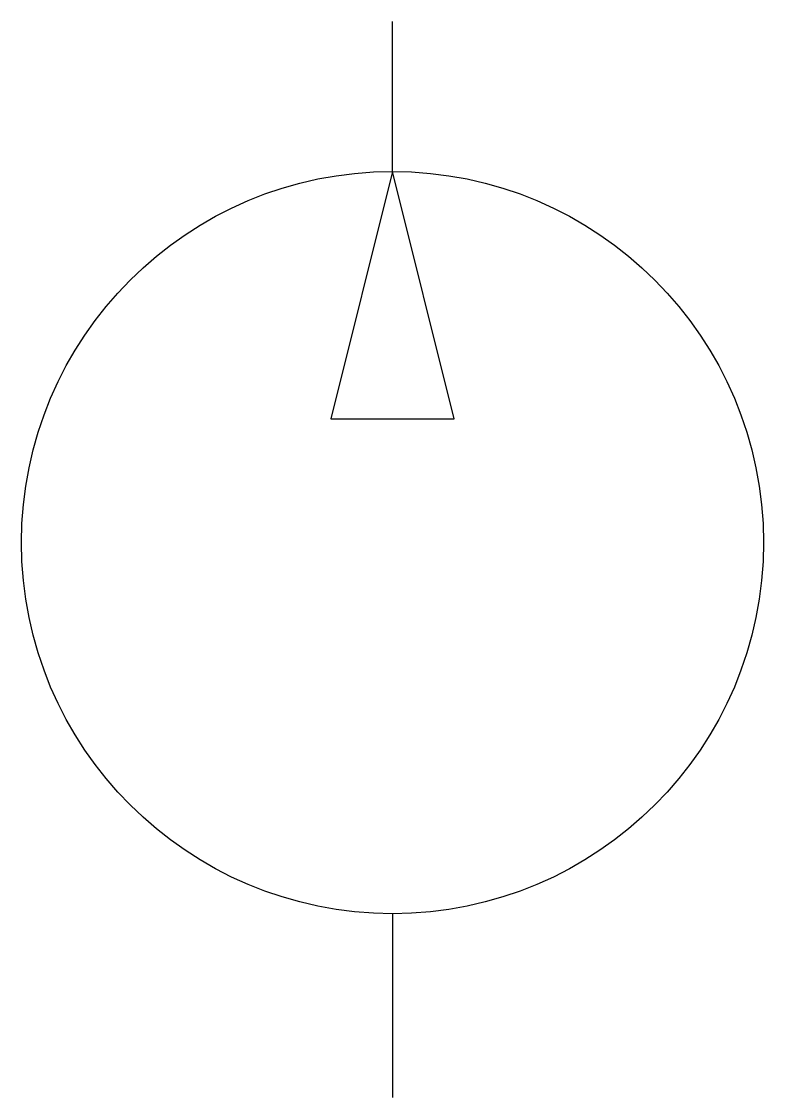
# Model space of a CAD drawing. Header units: metres. Extents: x -7.6 to 7.6, y 0 to 22.1.
import ezdxf

# ---------------------------------------------------------------- set-up
doc = ezdxf.new("R2010")
doc.units = ezdxf.units.M

# ---------------------------------------------------------------- blocks, each defined once
blk = doc.blocks.new('Compressor')
for p, q in [((0, 0), (-0.05, -0.2)), ((0.05, -0.2), (0, 0)), ((-0.05, -0.2), (0.05, -0.2))]:
    blk.add_line(p, q)
blk.add_circle((0, -0.3), 0.3)

msp = doc.modelspace()

# ---------------------------------------------------------------- linework, layer by layer
at = {"color": 0}
for p, q in [((0, 19.014), (0, 22.092)), ((0, 3.774), (0, 0))]:
    msp.add_line(p, q, dxfattribs=at)

# ---------------------------------------------------------------- block references
at = {"color": 0, "xscale": 25.4, "yscale": 25.4, "zscale": 25.4}
msp.add_blockref('Compressor', (0, 19.014), dxfattribs=at)

doc.saveas('drawing.dxf')
